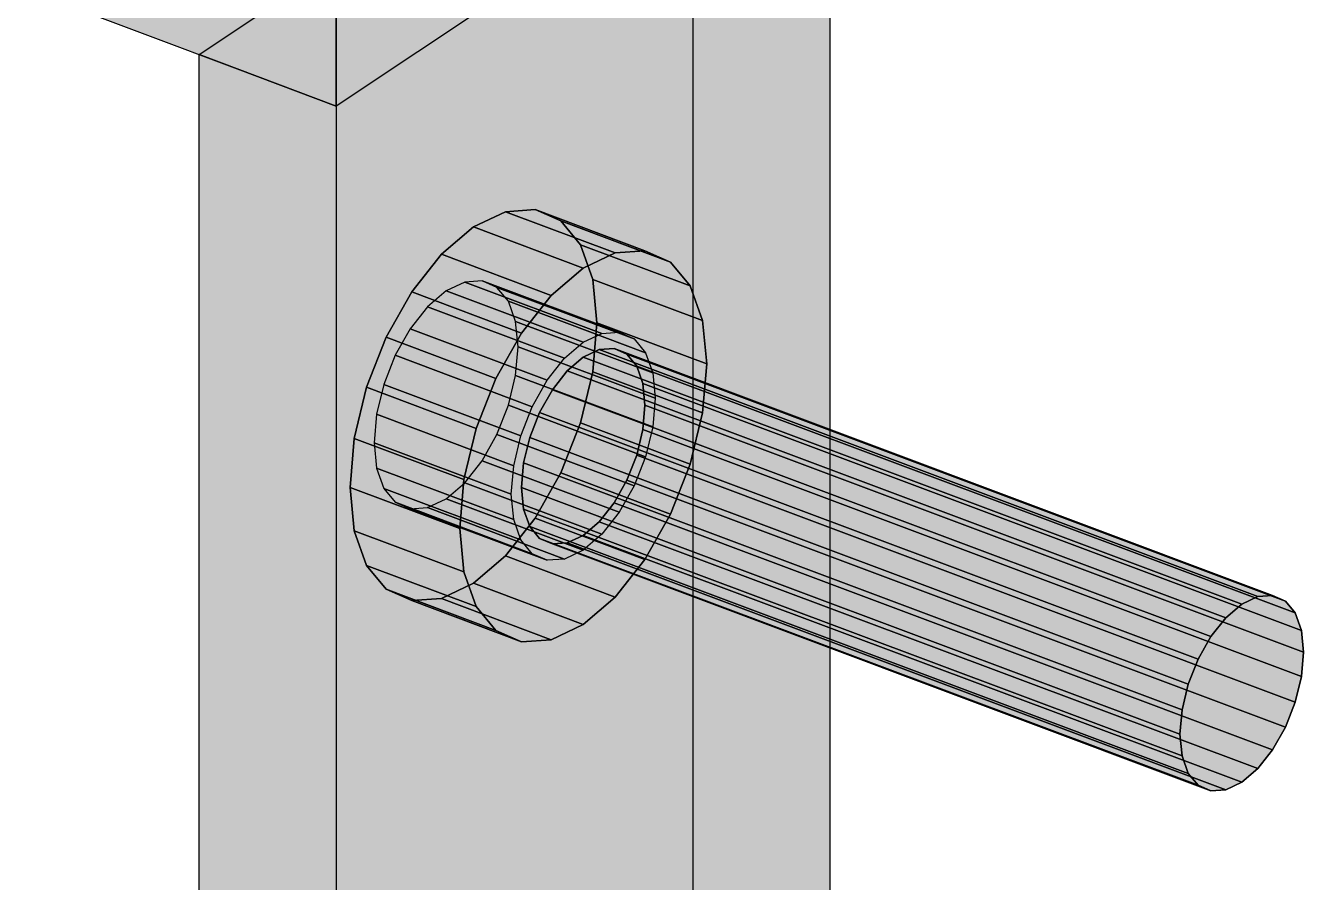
# Model space of a CAD drawing. Header units: millimetres. Extents: x 50 to 612415, y 2 to 4150.
# Drawn here: x 496155.8 to 496204.09, y 2136.41 to 2168.8 of the extents above; entities that cross this region are included whole.
import ezdxf

# ---------------------------------------------------------------- set-up
doc = ezdxf.new("R2010")
doc.units = ezdxf.units.MM
doc.layers.add('HATCH', color=8, linetype='Continuous', lineweight=9)
doc.layers.add('OUTLINE', color=7, linetype='Continuous', lineweight=25)

msp = doc.modelspace()

# ---------------------------------------------------------------- hatches: boundary and pattern name
at = {"layer": 'HATCH', "true_color": 0xacb1b5}
for points in [[(496167.543, 2165.763), (496105.327, 2189.094), (496105.327, 2194.707), (496167.543, 2171.376)], [(496181.023, 2180.151), (496181.023, 2118.413), (496186.207, 2116.468), (496186.207, 2178.206)], [(496162.358, 2105.969), (496162.358, 2167.708), (496167.543, 2165.763), (496167.543, 2104.025)]]:
    msp.add_hatch(color=253, dxfattribs=at).paths.add_polyline_path(points)
at = {"layer": 'HATCH', "true_color": 0xb7bcc0}
for points in [[(496150.494, 2179.139), (496167.543, 2165.763), (496105.327, 2189.094)], [(496162.358, 2167.708), (496181.023, 2180.151), (496186.207, 2178.206), (496167.543, 2165.763)], [(496150.494, 2179.139), (496151.341, 2178.725), (496167.543, 2165.763)], [(496151.341, 2178.725), (496152.373, 2178.435), (496167.543, 2165.763)], [(496152.373, 2178.435), (496153.52, 2178.288), (496167.543, 2165.763)], [(496153.52, 2178.288), (496186.207, 2178.206), (496167.543, 2165.763)]]:
    msp.add_hatch(color=9, dxfattribs=at).paths.add_polyline_path(points)
at = {"layer": 'HATCH', "true_color": 0xaaafb2}
for points in [[(496186.207, 2178.206), (496167.543, 2165.763), (496167.543, 2171.376), (496186.207, 2183.819)], [(496173.615, 2158.908), (496162.358, 2167.708), (496181.023, 2180.151)], [(496174.048, 2158.382), (496173.615, 2158.908), (496181.023, 2180.151)], [(496174.048, 2154.454), (496181.023, 2180.151), (496181.023, 2118.413)], [(496174.048, 2154.454), (496174.32, 2155.582), (496181.023, 2180.151)], [(496174.32, 2157.616), (496174.048, 2158.382), (496181.023, 2180.151)], [(496174.32, 2155.582), (496174.412, 2156.661), (496181.023, 2180.151)], [(496174.412, 2156.661), (496174.32, 2157.616), (496181.023, 2180.151)], [(496186.207, 2178.206), (496167.543, 2165.763), (496178.8, 2156.963)], [(496186.207, 2178.206), (496178.8, 2156.963), (496179.232, 2156.438)], [(496186.207, 2116.468), (496186.207, 2178.206), (496179.232, 2152.509)], [(496186.207, 2178.206), (496179.504, 2153.638), (496179.232, 2152.509)], [(496186.207, 2178.206), (496179.232, 2156.438), (496179.504, 2155.672)], [(496186.207, 2178.206), (496179.597, 2154.717), (496179.504, 2153.638)], [(496186.207, 2178.206), (496179.504, 2155.672), (496179.597, 2154.717)], [(496169.061, 2154.11), (496162.358, 2105.969), (496162.358, 2167.708)], [(496173.615, 2158.908), (496173.051, 2159.156), (496162.358, 2167.708)], [(496173.051, 2159.156), (496172.395, 2159.111), (496162.358, 2167.708)], [(496172.395, 2159.111), (496171.69, 2158.775), (496162.358, 2167.708)], [(496171.69, 2158.775), (496170.986, 2158.172), (496162.358, 2167.708)], [(496170.986, 2158.172), (496170.329, 2157.342), (496162.358, 2167.708)], [(496170.329, 2157.342), (496169.766, 2156.341), (496162.358, 2167.708)], [(496169.333, 2155.239), (496169.061, 2154.11), (496162.358, 2167.708)], [(496169.766, 2156.341), (496169.333, 2155.239), (496162.358, 2167.708)], [(496167.543, 2165.763), (496167.543, 2104.025), (496174.246, 2152.166)], [(496167.543, 2165.763), (496178.236, 2157.212), (496178.8, 2156.963)], [(496167.543, 2165.763), (496177.579, 2157.167), (496178.236, 2157.212)], [(496167.543, 2165.763), (496176.875, 2156.831), (496177.579, 2157.167)], [(496167.543, 2165.763), (496176.171, 2156.227), (496176.875, 2156.831)], [(496167.543, 2165.763), (496175.514, 2155.397), (496176.171, 2156.227)], [(496167.543, 2165.763), (496174.95, 2154.397), (496175.514, 2155.397)], [(496167.543, 2165.763), (496174.246, 2152.166), (496174.518, 2153.295)], [(496167.543, 2165.763), (496174.518, 2153.295), (496174.95, 2154.397)], [(496172.727, 2161.193), (496173.935, 2161.768), (496176.768, 2153.784)], [(496173.935, 2161.768), (496175.06, 2161.846), (496176.768, 2153.784)], [(496175.06, 2161.846), (496176.027, 2161.42), (496176.768, 2153.784)], [(496176.027, 2161.42), (496176.768, 2160.519), (496176.768, 2153.784)], [(496171.52, 2160.158), (496172.727, 2161.193), (496176.768, 2153.784)], [(496176.768, 2160.519), (496177.234, 2159.206), (496176.768, 2153.784)], [(496180.916, 2152.229), (496179.208, 2160.29), (496178.083, 2160.213)], [(496180.916, 2152.229), (496180.174, 2159.864), (496179.208, 2160.29)], [(496170.394, 2158.735), (496171.52, 2160.158), (496176.768, 2153.784)], [(496180.916, 2152.229), (496178.083, 2160.213), (496176.875, 2159.637)], [(496180.916, 2152.229), (496180.916, 2158.964), (496180.174, 2159.864)], [(496180.916, 2152.229), (496176.875, 2159.637), (496175.667, 2158.603)], [(496177.234, 2159.206), (496177.393, 2157.568), (496176.768, 2153.784)], [(496180.916, 2152.229), (496181.382, 2157.65), (496180.916, 2158.964)], [(496169.428, 2157.02), (496170.394, 2158.735), (496176.768, 2153.784)], [(496180.916, 2152.229), (496175.667, 2158.603), (496174.542, 2157.18)], [(496177.393, 2157.568), (496177.234, 2155.719), (496176.768, 2153.784)], [(496180.916, 2152.229), (496181.541, 2156.013), (496181.382, 2157.65)], [(496168.686, 2155.131), (496169.428, 2157.02), (496176.768, 2153.784)], [(496180.916, 2152.229), (496174.542, 2157.18), (496173.576, 2155.465)], [(496176.875, 2156.27), (496177.479, 2156.558), (496178.896, 2152.565)], [(496177.479, 2156.558), (496178.042, 2156.596), (496178.896, 2152.565)], [(496178.042, 2156.596), (496178.525, 2156.383), (496178.896, 2152.565)], [(496176.271, 2155.752), (496176.875, 2156.27), (496178.896, 2152.565)], [(496178.525, 2156.383), (496178.896, 2155.933), (496178.896, 2152.565)], [(496180.916, 2152.229), (496181.382, 2154.164), (496181.541, 2156.013)], [(496180.916, 2152.229), (496173.576, 2155.465), (496172.834, 2153.576)], [(496175.708, 2155.041), (496176.271, 2155.752), (496178.896, 2152.565)], [(496178.896, 2155.933), (496179.129, 2155.276), (496178.896, 2152.565)], [(496168.22, 2153.196), (496168.686, 2155.131), (496176.768, 2153.784)], [(496175.225, 2154.184), (496175.708, 2155.041), (496178.896, 2152.565)], [(496179.129, 2155.276), (496179.208, 2154.458), (496178.896, 2152.565)], [(496169.061, 2154.11), (496168.968, 2153.032), (496162.358, 2105.969)], [(496173.615, 2153.351), (496174.048, 2154.454), (496181.023, 2118.413)], [(496174.854, 2153.239), (496175.225, 2154.184), (496178.896, 2152.565)], [(496179.208, 2154.458), (496179.129, 2153.533), (496178.896, 2152.565)], [(496168.22, 2149.71), (496168.061, 2151.347), (496176.768, 2153.784)], [(496168.061, 2151.347), (496168.22, 2153.196), (496176.768, 2153.784)], [(496168.686, 2148.396), (496168.22, 2149.71), (496176.768, 2153.784)], [(496169.428, 2147.495), (496168.686, 2148.396), (496176.768, 2153.784)], [(496170.394, 2147.069), (496169.428, 2147.495), (496176.768, 2153.784)], [(496171.52, 2147.147), (496170.394, 2147.069), (496176.768, 2153.784)], [(496172.727, 2147.723), (496171.52, 2147.147), (496176.768, 2153.784)], [(496180.916, 2152.229), (496172.834, 2153.576), (496172.368, 2151.641)], [(496173.935, 2148.757), (496172.727, 2147.723), (496176.768, 2153.784)], [(496175.06, 2150.18), (496173.935, 2148.757), (496176.768, 2153.784)], [(496176.027, 2151.895), (496175.06, 2150.18), (496176.768, 2153.784)], [(496173.051, 2152.351), (496173.615, 2153.351), (496181.023, 2118.413)], [(496174.621, 2152.271), (496174.854, 2153.239), (496178.896, 2152.565)], [(496162.358, 2105.969), (496168.968, 2153.032), (496169.061, 2152.077)], [(496174.621, 2150.528), (496174.542, 2151.347), (496178.896, 2152.565)], [(496174.542, 2151.347), (496174.621, 2152.271), (496178.896, 2152.565)], [(496174.854, 2149.871), (496174.621, 2150.528), (496178.896, 2152.565)], [(496175.225, 2149.421), (496174.854, 2149.871), (496178.896, 2152.565)], [(496175.708, 2149.208), (496175.225, 2149.421), (496178.896, 2152.565)], [(496176.271, 2149.247), (496175.708, 2149.208), (496178.896, 2152.565)], [(496176.875, 2149.535), (496176.271, 2149.247), (496178.896, 2152.565)], [(496177.479, 2150.052), (496176.875, 2149.535), (496178.896, 2152.565)], [(496178.042, 2150.763), (496177.479, 2150.052), (496178.896, 2152.565)], [(496178.525, 2151.621), (496178.042, 2150.763), (496178.896, 2152.565)], [(496168.968, 2123.846), (496162.358, 2105.969), (496169.061, 2152.077)], [(496167.543, 2104.025), (496174.153, 2151.088), (496174.246, 2152.166)], [(496169.061, 2124.925), (496168.968, 2123.846), (496169.061, 2152.077)], [(496174.32, 2128.431), (496174.048, 2129.197), (496169.061, 2152.077)], [(496174.048, 2129.197), (496173.615, 2129.722), (496169.061, 2152.077)], [(496173.615, 2129.722), (496173.051, 2129.971), (496169.061, 2152.077)], [(496173.051, 2129.971), (496172.395, 2129.926), (496169.061, 2152.077)], [(496172.395, 2129.926), (496171.69, 2129.59), (496169.061, 2152.077)], [(496171.69, 2129.59), (496170.986, 2128.986), (496169.061, 2152.077)], [(496170.986, 2128.986), (496170.329, 2128.156), (496169.061, 2152.077)], [(496170.329, 2128.156), (496169.766, 2127.156), (496169.061, 2152.077)], [(496169.333, 2126.054), (496169.061, 2124.925), (496169.061, 2152.077)], [(496169.766, 2127.156), (496169.333, 2126.054), (496169.061, 2152.077)], [(496174.32, 2128.431), (496169.061, 2152.077), (496169.333, 2151.311)], [(496180.916, 2152.229), (496172.209, 2149.791), (496172.368, 2148.154)], [(496180.916, 2152.229), (496172.368, 2151.641), (496172.209, 2149.791)], [(496180.916, 2152.229), (496172.368, 2148.154), (496172.834, 2146.841)], [(496172.395, 2151.521), (496173.051, 2152.351), (496181.023, 2118.413)], [(496180.916, 2152.229), (496172.834, 2146.841), (496173.576, 2145.94)], [(496180.916, 2152.229), (496173.576, 2145.94), (496174.542, 2145.514)], [(496180.916, 2152.229), (496174.542, 2145.514), (496175.667, 2145.591)], [(496180.916, 2152.229), (496175.667, 2145.591), (496176.875, 2146.167)], [(496180.916, 2152.229), (496176.875, 2146.167), (496178.083, 2147.202)], [(496180.916, 2152.229), (496178.083, 2147.202), (496179.208, 2148.625)], [(496186.207, 2116.468), (496179.232, 2152.509), (496178.8, 2151.407)], [(496180.916, 2152.229), (496179.208, 2148.625), (496180.174, 2150.339)], [(496174.32, 2128.431), (496169.333, 2151.311), (496169.766, 2150.785)], [(496171.69, 2150.918), (496172.395, 2151.521), (496181.023, 2118.413)], [(496186.207, 2116.468), (496178.8, 2151.407), (496178.236, 2150.407)], [(496174.246, 2150.133), (496174.153, 2151.088), (496167.543, 2104.025)], [(496174.32, 2128.431), (496169.766, 2150.785), (496181.023, 2118.413)], [(496169.766, 2150.785), (496170.329, 2150.537), (496181.023, 2118.413)], [(496170.986, 2150.582), (496171.69, 2150.918), (496181.023, 2118.413)], [(496170.329, 2150.537), (496170.986, 2150.582), (496181.023, 2118.413)], [(496186.207, 2116.468), (496178.236, 2150.407), (496177.579, 2149.577)], [(496174.246, 2150.133), (496167.543, 2104.025), (496174.153, 2121.902)], [(496174.246, 2150.133), (496174.153, 2121.902), (496174.246, 2122.981)], [(496174.246, 2150.133), (496179.232, 2127.253), (496179.504, 2126.487)], [(496174.246, 2150.133), (496178.8, 2127.778), (496179.232, 2127.253)], [(496174.246, 2150.133), (496178.236, 2128.027), (496178.8, 2127.778)], [(496174.246, 2150.133), (496177.579, 2127.981), (496178.236, 2128.027)], [(496174.246, 2150.133), (496176.875, 2127.646), (496177.579, 2127.981)], [(496174.246, 2150.133), (496176.171, 2127.042), (496176.875, 2127.646)], [(496174.246, 2150.133), (496175.514, 2126.212), (496176.171, 2127.042)], [(496174.246, 2150.133), (496174.95, 2125.212), (496175.514, 2126.212)], [(496174.246, 2150.133), (496174.246, 2122.981), (496174.518, 2124.11)], [(496174.246, 2150.133), (496174.518, 2124.11), (496174.95, 2125.212)], [(496174.518, 2149.366), (496174.246, 2150.133), (496179.504, 2126.487)], [(496174.95, 2148.841), (496174.518, 2149.366), (496179.504, 2126.487)], [(496186.207, 2116.468), (496177.579, 2149.577), (496176.875, 2148.973)], [(496186.207, 2116.468), (496174.95, 2148.841), (496179.504, 2126.487)], [(496186.207, 2116.468), (496175.514, 2148.592), (496174.95, 2148.841)], [(496186.207, 2116.468), (496176.875, 2148.973), (496176.171, 2148.638)], [(496186.207, 2116.468), (496176.171, 2148.638), (496175.514, 2148.592)], [(496203.782, 2143.233), (496202.928, 2147.264), (496202.365, 2147.225)], [(496203.782, 2143.233), (496203.411, 2147.051), (496202.928, 2147.264)], [(496203.782, 2143.233), (496201.761, 2146.937), (496201.158, 2146.42)], [(496203.782, 2143.233), (496202.365, 2147.225), (496201.761, 2146.937)], [(496203.782, 2143.233), (496203.782, 2146.601), (496203.411, 2147.051)], [(496203.782, 2143.233), (496201.158, 2146.42), (496200.595, 2145.708)], [(496203.782, 2143.233), (496204.015, 2145.944), (496203.782, 2146.601)], [(496203.782, 2143.233), (496204.094, 2145.125), (496204.015, 2145.944)], [(496203.782, 2143.233), (496200.595, 2145.708), (496200.112, 2144.851)], [(496203.782, 2143.233), (496200.112, 2144.851), (496199.741, 2143.907)], [(496203.782, 2143.233), (496204.015, 2144.201), (496204.094, 2145.125)], [(496203.782, 2143.233), (496199.741, 2143.907), (496199.508, 2142.939)], [(496203.782, 2143.233), (496199.428, 2142.014), (496199.508, 2141.196)], [(496203.782, 2143.233), (496199.508, 2142.939), (496199.428, 2142.014)], [(496203.782, 2143.233), (496199.508, 2141.196), (496199.741, 2140.539)], [(496203.782, 2143.233), (496199.741, 2140.539), (496200.112, 2140.089)], [(496203.782, 2143.233), (496200.112, 2140.089), (496200.595, 2139.876)], [(496203.782, 2143.233), (496200.595, 2139.876), (496201.158, 2139.914)], [(496203.782, 2143.233), (496201.158, 2139.914), (496201.761, 2140.202)], [(496203.782, 2143.233), (496201.761, 2140.202), (496202.365, 2140.72)], [(496203.782, 2143.233), (496202.365, 2140.72), (496202.928, 2141.431)], [(496203.782, 2143.233), (496202.928, 2141.431), (496203.411, 2142.288)]]:
    msp.add_hatch(color=253, dxfattribs=at).paths.add_polyline_path(points)
at = {"layer": 'HATCH', "true_color": 0xb5bbbf}
for points in [[(496173.935, 2161.768), (496172.727, 2161.193), (496176.875, 2159.637), (496178.083, 2160.213)], [(496172.395, 2159.111), (496171.69, 2158.775), (496176.875, 2156.831), (496177.579, 2157.167)], [(496177.479, 2156.558), (496176.875, 2156.27), (496201.761, 2146.937), (496202.365, 2147.225)], [(496170.986, 2150.582), (496171.69, 2150.918), (496176.875, 2148.973), (496176.171, 2148.638)], [(496176.271, 2149.247), (496176.875, 2149.535), (496201.761, 2140.202), (496201.158, 2139.914)], [(496171.52, 2147.147), (496172.727, 2147.723), (496176.875, 2146.167), (496175.667, 2145.591)]]:
    msp.add_hatch(color=9, dxfattribs=at).paths.add_polyline_path(points)
at = {"layer": 'HATCH', "true_color": 0xb2b7bb}
for points in [[(496175.06, 2161.846), (496173.935, 2161.768), (496178.083, 2160.213), (496179.208, 2160.29)], [(496173.051, 2159.156), (496172.395, 2159.111), (496177.579, 2157.167), (496178.236, 2157.212)], [(496178.042, 2156.596), (496177.479, 2156.558), (496202.365, 2147.225), (496202.928, 2147.264)], [(496170.329, 2150.537), (496170.986, 2150.582), (496176.171, 2148.638), (496175.514, 2148.592)], [(496175.708, 2149.208), (496176.271, 2149.247), (496201.158, 2139.914), (496200.595, 2139.876)], [(496170.394, 2147.069), (496171.52, 2147.147), (496175.667, 2145.591), (496174.542, 2145.514)]]:
    msp.add_hatch(color=9, dxfattribs=at).paths.add_polyline_path(points)
at = {"layer": 'HATCH', "true_color": 0xadb2b6}
for points in [[(496176.027, 2161.42), (496175.06, 2161.846), (496179.208, 2160.29), (496180.174, 2159.864)], [(496173.615, 2158.908), (496173.051, 2159.156), (496178.236, 2157.212), (496178.8, 2156.963)], [(496178.525, 2156.383), (496178.042, 2156.596), (496202.928, 2147.264), (496203.411, 2147.051)], [(496169.766, 2150.785), (496170.329, 2150.537), (496175.514, 2148.592), (496174.95, 2148.841)], [(496175.225, 2149.421), (496175.708, 2149.208), (496200.595, 2139.876), (496200.112, 2140.089)], [(496169.428, 2147.495), (496170.394, 2147.069), (496174.542, 2145.514), (496173.576, 2145.94)]]:
    msp.add_hatch(color=253, dxfattribs=at).paths.add_polyline_path(points)
at = {"layer": 'HATCH', "true_color": 0xa8adb0}
for points in [[(496176.768, 2160.519), (496176.027, 2161.42), (496180.174, 2159.864), (496180.916, 2158.964)], [(496174.048, 2158.382), (496173.615, 2158.908), (496178.8, 2156.963), (496179.232, 2156.438)], [(496178.896, 2155.933), (496178.525, 2156.383), (496203.411, 2147.051), (496203.782, 2146.601)], [(496169.333, 2151.311), (496169.766, 2150.785), (496174.95, 2148.841), (496174.518, 2149.366)], [(496174.854, 2149.871), (496175.225, 2149.421), (496200.112, 2140.089), (496199.741, 2140.539)], [(496168.686, 2148.396), (496169.428, 2147.495), (496173.576, 2145.94), (496172.834, 2146.841)]]:
    msp.add_hatch(color=253, dxfattribs=at).paths.add_polyline_path(points)
at = {"layer": 'HATCH', "true_color": 0xb8bdc1}
for points in [[(496172.727, 2161.193), (496171.52, 2160.158), (496175.667, 2158.603), (496176.875, 2159.637)], [(496171.69, 2158.775), (496170.986, 2158.172), (496176.171, 2156.227), (496176.875, 2156.831)], [(496176.875, 2156.27), (496176.271, 2155.752), (496201.158, 2146.42), (496201.761, 2146.937)], [(496171.69, 2150.918), (496172.395, 2151.521), (496177.579, 2149.577), (496176.875, 2148.973)], [(496176.875, 2149.535), (496177.479, 2150.052), (496202.365, 2140.72), (496201.761, 2140.202)], [(496172.727, 2147.723), (496173.935, 2148.757), (496178.083, 2147.202), (496176.875, 2146.167)]]:
    msp.add_hatch(color=9, dxfattribs=at).paths.add_polyline_path(points)
at = {"layer": 'HATCH', "true_color": 0xa4a9ac}
for points in [[(496177.234, 2159.206), (496176.768, 2160.519), (496180.916, 2158.964), (496181.382, 2157.65)], [(496174.32, 2157.616), (496174.048, 2158.382), (496179.232, 2156.438), (496179.504, 2155.672)], [(496179.129, 2155.276), (496178.896, 2155.933), (496203.782, 2146.601), (496204.015, 2145.944)], [(496169.061, 2152.077), (496169.333, 2151.311), (496174.518, 2149.366), (496174.246, 2150.133)], [(496174.621, 2150.528), (496174.854, 2149.871), (496199.741, 2140.539), (496199.508, 2141.196)], [(496168.22, 2149.71), (496168.686, 2148.396), (496172.834, 2146.841), (496172.368, 2148.154)]]:
    msp.add_hatch(color=253, dxfattribs=at).paths.add_polyline_path(points)
at = {"layer": 'HATCH', "true_color": 0xb9bec2}
for points in [[(496171.52, 2160.158), (496170.394, 2158.735), (496174.542, 2157.18), (496175.667, 2158.603)], [(496170.986, 2158.172), (496170.329, 2157.342), (496175.514, 2155.397), (496176.171, 2156.227)], [(496176.271, 2155.752), (496175.708, 2155.041), (496200.595, 2145.708), (496201.158, 2146.42)], [(496172.395, 2151.521), (496173.051, 2152.351), (496178.236, 2150.407), (496177.579, 2149.577)], [(496177.479, 2150.052), (496178.042, 2150.763), (496202.928, 2141.431), (496202.365, 2140.72)], [(496173.935, 2148.757), (496175.06, 2150.18), (496179.208, 2148.625), (496178.083, 2147.202)]]:
    msp.add_hatch(color=9, dxfattribs=at).paths.add_polyline_path(points)
at = {"layer": 'HATCH', "true_color": 0xa9afb2}
for points in [[(496177.393, 2157.568), (496177.234, 2159.206), (496181.382, 2157.65), (496181.541, 2156.013)], [(496174.412, 2156.661), (496174.32, 2157.616), (496179.504, 2155.672), (496179.597, 2154.717)], [(496179.208, 2154.458), (496179.129, 2155.276), (496204.015, 2145.944), (496204.094, 2145.125)], [(496168.968, 2153.032), (496169.061, 2152.077), (496174.246, 2150.133), (496174.153, 2151.088)], [(496168.061, 2151.347), (496168.22, 2149.71), (496172.368, 2148.154), (496172.209, 2149.791)], [(496174.542, 2151.347), (496174.621, 2150.528), (496199.508, 2141.196), (496199.428, 2142.014)]]:
    msp.add_hatch(color=253, dxfattribs=at).paths.add_polyline_path(points)
at = {"layer": 'HATCH', "true_color": 0xb8bec2}
for points in [[(496170.394, 2158.735), (496169.428, 2157.02), (496173.576, 2155.465), (496174.542, 2157.18)], [(496170.329, 2157.342), (496169.766, 2156.341), (496174.95, 2154.397), (496175.514, 2155.397)], [(496175.708, 2155.041), (496175.225, 2154.184), (496200.112, 2144.851), (496200.595, 2145.708)], [(496173.051, 2152.351), (496173.615, 2153.351), (496178.8, 2151.407), (496178.236, 2150.407)], [(496175.06, 2150.18), (496176.027, 2151.895), (496180.174, 2150.339), (496179.208, 2148.625)], [(496178.042, 2150.763), (496178.525, 2151.621), (496203.411, 2142.288), (496202.928, 2141.431)]]:
    msp.add_hatch(color=9, dxfattribs=at).paths.add_polyline_path(points)
at = {"layer": 'HATCH', "true_color": 0xaeb4b8}
for points in [[(496177.234, 2155.719), (496177.393, 2157.568), (496181.541, 2156.013), (496181.382, 2154.164)], [(496174.32, 2155.582), (496174.412, 2156.661), (496179.597, 2154.717), (496179.504, 2153.638)], [(496169.061, 2154.11), (496168.968, 2153.032), (496174.153, 2151.088), (496174.246, 2152.166)], [(496179.129, 2153.533), (496179.208, 2154.458), (496204.094, 2145.125), (496204.015, 2144.201)], [(496168.22, 2153.196), (496168.061, 2151.347), (496172.209, 2149.791), (496172.368, 2151.641)], [(496174.621, 2152.271), (496174.542, 2151.347), (496199.428, 2142.014), (496199.508, 2142.939)]]:
    msp.add_hatch(color=253, dxfattribs=at).paths.add_polyline_path(points)
at = {"layer": 'HATCH', "true_color": 0xb6bcc0}
for points in [[(496169.428, 2157.02), (496168.686, 2155.131), (496172.834, 2153.576), (496173.576, 2155.465)], [(496169.766, 2156.341), (496169.333, 2155.239), (496174.518, 2153.295), (496174.95, 2154.397)], [(496173.615, 2153.351), (496174.048, 2154.454), (496179.232, 2152.509), (496178.8, 2151.407)], [(496175.225, 2154.184), (496174.854, 2153.239), (496199.741, 2143.907), (496200.112, 2144.851)], [(496176.027, 2151.895), (496176.768, 2153.784), (496180.916, 2152.229), (496180.174, 2150.339)], [(496178.525, 2151.621), (496178.896, 2152.565), (496203.782, 2143.233), (496203.411, 2142.288)]]:
    msp.add_hatch(color=9, dxfattribs=at).paths.add_polyline_path(points)
at = {"layer": 'HATCH', "true_color": 0xb3b8bc}
for points in [[(496174.048, 2154.454), (496174.32, 2155.582), (496179.504, 2153.638), (496179.232, 2152.509)], [(496176.768, 2153.784), (496177.234, 2155.719), (496181.382, 2154.164), (496180.916, 2152.229)], [(496168.686, 2155.131), (496168.22, 2153.196), (496172.368, 2151.641), (496172.834, 2153.576)], [(496169.333, 2155.239), (496169.061, 2154.11), (496174.246, 2152.166), (496174.518, 2153.295)], [(496178.896, 2152.565), (496179.129, 2153.533), (496204.015, 2144.201), (496203.782, 2143.233)], [(496174.854, 2153.239), (496174.621, 2152.271), (496199.508, 2142.939), (496199.741, 2143.907)]]:
    msp.add_hatch(color=9, dxfattribs=at).paths.add_polyline_path(points)

# ---------------------------------------------------------------- linework, layer by layer
at = {"layer": 'OUTLINE', "color": 139, "true_color": 0x42544a}
for p, q in [((496167.543, 2165.763), (496105.327, 2189.094)), ((496167.543, 2165.763), (496105.327, 2189.094)), ((496162.358, 2167.708), (496181.023, 2180.151)), ((496162.358, 2167.708), (496181.023, 2180.151)), ((496181.023, 2180.151), (496181.023, 2118.413)), ((496181.023, 2180.151), (496181.023, 2118.413)), ((496186.207, 2178.206), (496167.543, 2165.763)), ((496186.207, 2178.206), (496167.543, 2165.763)), ((496186.207, 2178.206), (496167.543, 2165.763)), ((496186.207, 2178.206), (496167.543, 2165.763)), ((496186.207, 2116.468), (496186.207, 2178.206)), ((496186.207, 2116.468), (496186.207, 2178.206)), ((496167.543, 2171.376), (496167.543, 2165.763)), ((496167.543, 2165.763), (496167.543, 2171.376)), ((496162.358, 2105.969), (496162.358, 2167.708)), ((496162.358, 2105.969), (496162.358, 2167.708)), ((496162.358, 2167.708), (496167.543, 2165.763)), ((496167.543, 2165.763), (496162.358, 2167.708)), ((496167.543, 2165.763), (496167.543, 2104.025)), ((496167.543, 2165.763), (496167.543, 2104.025)), ((496172.727, 2161.193), (496173.935, 2161.768)), ((496173.935, 2161.768), (496172.727, 2161.193)), ((496173.935, 2161.768), (496175.06, 2161.846)), ((496175.06, 2161.846), (496173.935, 2161.768)), ((496173.935, 2161.768), (496178.083, 2160.213)), ((496178.083, 2160.213), (496173.935, 2161.768)), ((496175.06, 2161.846), (496176.027, 2161.42)), ((496176.027, 2161.42), (496175.06, 2161.846)), ((496175.06, 2161.846), (496179.208, 2160.29)), ((496179.208, 2160.29), (496175.06, 2161.846)), ((496176.027, 2161.42), (496176.768, 2160.519)), ((496176.768, 2160.519), (496176.027, 2161.42)), ((496176.027, 2161.42), (496180.174, 2159.864)), ((496180.174, 2159.864), (496176.027, 2161.42)), ((496171.52, 2160.158), (496172.727, 2161.193)), ((496172.727, 2161.193), (496171.52, 2160.158)), ((496172.727, 2161.193), (496176.875, 2159.637)), ((496176.875, 2159.637), (496172.727, 2161.193)), ((496176.768, 2160.519), (496177.234, 2159.206)), ((496177.234, 2159.206), (496176.768, 2160.519)), ((496176.768, 2160.519), (496180.916, 2158.964)), ((496180.916, 2158.964), (496176.768, 2160.519)), ((496179.208, 2160.29), (496178.083, 2160.213)), ((496178.083, 2160.213), (496179.208, 2160.29)), ((496180.174, 2159.864), (496179.208, 2160.29)), ((496179.208, 2160.29), (496180.174, 2159.864)), ((496170.394, 2158.735), (496171.52, 2160.158)), ((496171.52, 2160.158), (496170.394, 2158.735)), ((496171.52, 2160.158), (496175.667, 2158.603)), ((496175.667, 2158.603), (496171.52, 2160.158)), ((496178.083, 2160.213), (496176.875, 2159.637)), ((496176.875, 2159.637), (496178.083, 2160.213)), ((496180.916, 2158.964), (496180.174, 2159.864)), ((496180.174, 2159.864), (496180.916, 2158.964)), ((496176.875, 2159.637), (496175.667, 2158.603)), ((496175.667, 2158.603), (496176.875, 2159.637)), ((496172.395, 2159.111), (496171.69, 2158.775)), ((496172.395, 2159.111), (496171.69, 2158.775)), ((496173.051, 2159.156), (496172.395, 2159.111)), ((496173.051, 2159.156), (496172.395, 2159.111)), ((496172.395, 2159.111), (496177.579, 2157.167)), ((496177.579, 2157.167), (496172.395, 2159.111)), ((496173.615, 2158.908), (496173.051, 2159.156)), ((496173.051, 2159.156), (496178.236, 2157.212)), ((496178.236, 2157.212), (496173.051, 2159.156)), ((496173.615, 2158.908), (496173.051, 2159.156)), ((496174.048, 2158.382), (496173.615, 2158.908)), ((496174.048, 2158.382), (496173.615, 2158.908)), ((496173.615, 2158.908), (496178.8, 2156.963)), ((496178.8, 2156.963), (496173.615, 2158.908)), ((496177.234, 2159.206), (496177.393, 2157.568)), ((496177.393, 2157.568), (496177.234, 2159.206)), ((496177.234, 2159.206), (496181.382, 2157.65)), ((496181.382, 2157.65), (496177.234, 2159.206)), ((496180.916, 2158.964), (496181.382, 2157.65)), ((496181.382, 2157.65), (496180.916, 2158.964)), ((496169.428, 2157.02), (496170.394, 2158.735)), ((496170.394, 2158.735), (496169.428, 2157.02)), ((496170.394, 2158.735), (496174.542, 2157.18)), ((496174.542, 2157.18), (496170.394, 2158.735)), ((496171.69, 2158.775), (496170.986, 2158.172)), ((496171.69, 2158.775), (496170.986, 2158.172)), ((496171.69, 2158.775), (496176.875, 2156.831)), ((496176.875, 2156.831), (496171.69, 2158.775)), ((496174.32, 2157.616), (496174.048, 2158.382)), ((496174.32, 2157.616), (496174.048, 2158.382)), ((496174.048, 2158.382), (496179.232, 2156.438)), ((496179.232, 2156.438), (496174.048, 2158.382)), ((496175.667, 2158.603), (496174.542, 2157.18)), ((496174.542, 2157.18), (496175.667, 2158.603)), ((496170.986, 2158.172), (496170.329, 2157.342)), ((496170.986, 2158.172), (496170.329, 2157.342)), ((496170.986, 2158.172), (496176.171, 2156.227)), ((496176.171, 2156.227), (496170.986, 2158.172)), ((496174.412, 2156.661), (496174.32, 2157.616)), ((496174.412, 2156.661), (496174.32, 2157.616)), ((496174.32, 2157.616), (496179.504, 2155.672)), ((496179.504, 2155.672), (496174.32, 2157.616)), ((496177.393, 2157.568), (496177.234, 2155.719)), ((496177.234, 2155.719), (496177.393, 2157.568)), ((496177.393, 2157.568), (496181.541, 2156.013)), ((496181.541, 2156.013), (496177.393, 2157.568)), ((496181.382, 2157.65), (496181.541, 2156.013)), ((496181.541, 2156.013), (496181.382, 2157.65)), ((496168.686, 2155.131), (496169.428, 2157.02)), ((496169.428, 2157.02), (496168.686, 2155.131)), ((496169.428, 2157.02), (496173.576, 2155.465)), ((496173.576, 2155.465), (496169.428, 2157.02)), ((496170.329, 2157.342), (496169.766, 2156.341)), ((496170.329, 2157.342), (496169.766, 2156.341)), ((496170.329, 2157.342), (496175.514, 2155.397)), ((496175.514, 2155.397), (496170.329, 2157.342)), ((496174.542, 2157.18), (496173.576, 2155.465)), ((496173.576, 2155.465), (496174.542, 2157.18)), ((496176.875, 2156.831), (496177.579, 2157.167)), ((496176.875, 2156.831), (496177.579, 2157.167)), ((496177.579, 2157.167), (496178.236, 2157.212)), ((496177.579, 2157.167), (496178.236, 2157.212)), ((496178.236, 2157.212), (496178.8, 2156.963)), ((496178.236, 2157.212), (496178.8, 2156.963)), ((496178.8, 2156.963), (496179.232, 2156.438)), ((496178.8, 2156.963), (496179.232, 2156.438)), ((496174.32, 2155.582), (496174.412, 2156.661)), ((496174.32, 2155.582), (496174.412, 2156.661)), ((496174.412, 2156.661), (496179.597, 2154.717)), ((496179.597, 2154.717), (496174.412, 2156.661)), ((496176.171, 2156.227), (496176.875, 2156.831)), ((496176.171, 2156.227), (496176.875, 2156.831)), ((496176.875, 2156.27), (496177.479, 2156.558)), ((496177.479, 2156.558), (496176.875, 2156.27)), ((496177.479, 2156.558), (496178.042, 2156.596)), ((496178.042, 2156.596), (496177.479, 2156.558)), ((496177.479, 2156.558), (496202.365, 2147.225)), ((496202.365, 2147.225), (496177.479, 2156.558)), ((496178.042, 2156.596), (496178.525, 2156.383)), ((496178.525, 2156.383), (496178.042, 2156.596)), ((496178.042, 2156.596), (496202.928, 2147.264)), ((496202.928, 2147.264), (496178.042, 2156.596)), ((496179.232, 2156.438), (496179.504, 2155.672)), ((496179.232, 2156.438), (496179.504, 2155.672)), ((496169.766, 2156.341), (496169.333, 2155.239)), ((496169.766, 2156.341), (496169.333, 2155.239)), ((496169.766, 2156.341), (496174.95, 2154.397)), ((496174.95, 2154.397), (496169.766, 2156.341)), ((496175.514, 2155.397), (496176.171, 2156.227)), ((496175.514, 2155.397), (496176.171, 2156.227)), ((496176.271, 2155.752), (496176.875, 2156.27)), ((496176.875, 2156.27), (496176.271, 2155.752)), ((496176.875, 2156.27), (496201.761, 2146.937)), ((496201.761, 2146.937), (496176.875, 2156.27)), ((496178.525, 2156.383), (496178.896, 2155.933)), ((496178.896, 2155.933), (496178.525, 2156.383)), ((496178.525, 2156.383), (496203.411, 2147.051)), ((496203.411, 2147.051), (496178.525, 2156.383)), ((496181.541, 2156.013), (496181.382, 2154.164)), ((496181.382, 2154.164), (496181.541, 2156.013)), ((496173.576, 2155.465), (496172.834, 2153.576)), ((496172.834, 2153.576), (496173.576, 2155.465)), ((496174.048, 2154.454), (496174.32, 2155.582)), ((496174.048, 2154.454), (496174.32, 2155.582)), ((496174.32, 2155.582), (496179.504, 2153.638)), ((496179.504, 2153.638), (496174.32, 2155.582)), ((496175.708, 2155.041), (496176.271, 2155.752)), ((496176.271, 2155.752), (496175.708, 2155.041)), ((496176.271, 2155.752), (496201.158, 2146.42)), ((496201.158, 2146.42), (496176.271, 2155.752)), ((496177.234, 2155.719), (496176.768, 2153.784)), ((496176.768, 2153.784), (496177.234, 2155.719)), ((496177.234, 2155.719), (496181.382, 2154.164)), ((496181.382, 2154.164), (496177.234, 2155.719)), ((496178.896, 2155.933), (496179.129, 2155.276)), ((496179.129, 2155.276), (496178.896, 2155.933)), ((496178.896, 2155.933), (496203.782, 2146.601)), ((496203.782, 2146.601), (496178.896, 2155.933)), ((496179.504, 2155.672), (496179.597, 2154.717)), ((496179.504, 2155.672), (496179.597, 2154.717)), ((496168.22, 2153.196), (496168.686, 2155.131)), ((496168.686, 2155.131), (496168.22, 2153.196)), ((496172.834, 2153.576), (496168.686, 2155.131)), ((496168.686, 2155.131), (496172.834, 2153.576)), ((496169.333, 2155.239), (496169.061, 2154.11)), ((496169.333, 2155.239), (496169.061, 2154.11)), ((496174.518, 2153.295), (496169.333, 2155.239)), ((496169.333, 2155.239), (496174.518, 2153.295)), ((496174.95, 2154.397), (496175.514, 2155.397)), ((496174.95, 2154.397), (496175.514, 2155.397)), ((496175.225, 2154.184), (496175.708, 2155.041)), ((496175.708, 2155.041), (496175.225, 2154.184)), ((496175.708, 2155.041), (496200.595, 2145.708)), ((496200.595, 2145.708), (496175.708, 2155.041)), ((496179.129, 2155.276), (496179.208, 2154.458)), ((496179.208, 2154.458), (496179.129, 2155.276)), ((496179.129, 2155.276), (496204.015, 2145.944)), ((496204.015, 2145.944), (496179.129, 2155.276)), ((496179.597, 2154.717), (496179.504, 2153.638)), ((496179.597, 2154.717), (496179.504, 2153.638)), ((496169.061, 2154.11), (496168.968, 2153.032)), ((496169.061, 2154.11), (496168.968, 2153.032)), ((496174.246, 2152.166), (496169.061, 2154.11)), ((496169.061, 2154.11), (496174.246, 2152.166)), ((496173.615, 2153.351), (496174.048, 2154.454)), ((496173.615, 2153.351), (496174.048, 2154.454)), ((496174.048, 2154.454), (496179.232, 2152.509)), ((496179.232, 2152.509), (496174.048, 2154.454)), ((496174.518, 2153.295), (496174.95, 2154.397)), ((496174.518, 2153.295), (496174.95, 2154.397)), ((496174.854, 2153.239), (496175.225, 2154.184)), ((496175.225, 2154.184), (496174.854, 2153.239)), ((496175.225, 2154.184), (496200.112, 2144.851)), ((496200.112, 2144.851), (496175.225, 2154.184)), ((496179.208, 2154.458), (496179.129, 2153.533)), ((496179.129, 2153.533), (496179.208, 2154.458)), ((496179.208, 2154.458), (496204.094, 2145.125)), ((496204.094, 2145.125), (496179.208, 2154.458)), ((496181.382, 2154.164), (496180.916, 2152.229)), ((496180.916, 2152.229), (496181.382, 2154.164)), ((496172.834, 2153.576), (496172.368, 2151.641)), ((496172.368, 2151.641), (496172.834, 2153.576)), ((496176.768, 2153.784), (496176.027, 2151.895)), ((496176.027, 2151.895), (496176.768, 2153.784)), ((496176.768, 2153.784), (496180.916, 2152.229)), ((496180.916, 2152.229), (496176.768, 2153.784)), ((496179.129, 2153.533), (496178.896, 2152.565)), ((496178.896, 2152.565), (496179.129, 2153.533)), ((496179.129, 2153.533), (496204.015, 2144.201)), ((496204.015, 2144.201), (496179.129, 2153.533)), ((496179.504, 2153.638), (496179.232, 2152.509)), ((496179.504, 2153.638), (496179.232, 2152.509)), ((496168.061, 2151.347), (496168.22, 2153.196)), ((496168.22, 2153.196), (496168.061, 2151.347)), ((496172.368, 2151.641), (496168.22, 2153.196)), ((496168.22, 2153.196), (496172.368, 2151.641)), ((496173.051, 2152.351), (496173.615, 2153.351)), ((496173.051, 2152.351), (496173.615, 2153.351)), ((496178.8, 2151.407), (496173.615, 2153.351)), ((496173.615, 2153.351), (496178.8, 2151.407)), ((496174.246, 2152.166), (496174.518, 2153.295)), ((496174.246, 2152.166), (496174.518, 2153.295)), ((496174.621, 2152.271), (496174.854, 2153.239)), ((496174.854, 2153.239), (496174.621, 2152.271)), ((496199.741, 2143.907), (496174.854, 2153.239)), ((496174.854, 2153.239), (496199.741, 2143.907)), ((496168.968, 2153.032), (496169.061, 2152.077)), ((496168.968, 2153.032), (496169.061, 2152.077)), ((496174.153, 2151.088), (496168.968, 2153.032)), ((496168.968, 2153.032), (496174.153, 2151.088)), ((496178.896, 2152.565), (496178.525, 2151.621)), ((496178.525, 2151.621), (496178.896, 2152.565)), ((496178.896, 2152.565), (496203.782, 2143.233)), ((496203.782, 2143.233), (496178.896, 2152.565)), ((496169.061, 2152.077), (496169.333, 2151.311)), ((496169.061, 2152.077), (496169.333, 2151.311)), ((496174.246, 2150.133), (496169.061, 2152.077)), ((496169.061, 2152.077), (496174.246, 2150.133)), ((496172.395, 2151.521), (496173.051, 2152.351)), ((496172.395, 2151.521), (496173.051, 2152.351)), ((496178.236, 2150.407), (496173.051, 2152.351)), ((496173.051, 2152.351), (496178.236, 2150.407)), ((496174.153, 2151.088), (496174.246, 2152.166)), ((496174.153, 2151.088), (496174.246, 2152.166)), ((496174.542, 2151.347), (496174.621, 2152.271)), ((496174.621, 2152.271), (496174.542, 2151.347)), ((496199.508, 2142.939), (496174.621, 2152.271)), ((496174.621, 2152.271), (496199.508, 2142.939)), ((496179.232, 2152.509), (496178.8, 2151.407)), ((496179.232, 2152.509), (496178.8, 2151.407)), ((496180.916, 2152.229), (496180.174, 2150.339)), ((496180.174, 2150.339), (496180.916, 2152.229)), ((496172.368, 2151.641), (496172.209, 2149.791)), ((496172.209, 2149.791), (496172.368, 2151.641)), ((496176.027, 2151.895), (496175.06, 2150.18)), ((496175.06, 2150.18), (496176.027, 2151.895)), ((496180.174, 2150.339), (496176.027, 2151.895)), ((496176.027, 2151.895), (496180.174, 2150.339)), ((496178.525, 2151.621), (496178.042, 2150.763)), ((496178.042, 2150.763), (496178.525, 2151.621)), ((496203.411, 2142.288), (496178.525, 2151.621)), ((496178.525, 2151.621), (496203.411, 2142.288)), ((496168.22, 2149.71), (496168.061, 2151.347)), ((496168.061, 2151.347), (496168.22, 2149.71)), ((496172.209, 2149.791), (496168.061, 2151.347)), ((496168.061, 2151.347), (496172.209, 2149.791)), ((496169.333, 2151.311), (496169.766, 2150.785)), ((496169.333, 2151.311), (496169.766, 2150.785)), ((496174.518, 2149.366), (496169.333, 2151.311)), ((496169.333, 2151.311), (496174.518, 2149.366)), ((496171.69, 2150.918), (496172.395, 2151.521)), ((496171.69, 2150.918), (496172.395, 2151.521)), ((496177.579, 2149.577), (496172.395, 2151.521)), ((496172.395, 2151.521), (496177.579, 2149.577)), ((496174.621, 2150.528), (496174.542, 2151.347)), ((496174.542, 2151.347), (496174.621, 2150.528)), ((496199.428, 2142.014), (496174.542, 2151.347)), ((496174.542, 2151.347), (496199.428, 2142.014)), ((496178.8, 2151.407), (496178.236, 2150.407)), ((496178.8, 2151.407), (496178.236, 2150.407)), ((496169.766, 2150.785), (496170.329, 2150.537)), ((496169.766, 2150.785), (496170.329, 2150.537)), ((496174.95, 2148.841), (496169.766, 2150.785)), ((496169.766, 2150.785), (496174.95, 2148.841)), ((496170.986, 2150.582), (496171.69, 2150.918)), ((496170.986, 2150.582), (496171.69, 2150.918)), ((496176.875, 2148.973), (496171.69, 2150.918)), ((496171.69, 2150.918), (496176.875, 2148.973)), ((496174.246, 2150.133), (496174.153, 2151.088)), ((496174.246, 2150.133), (496174.153, 2151.088)), ((496178.042, 2150.763), (496177.479, 2150.052)), ((496177.479, 2150.052), (496178.042, 2150.763)), ((496202.928, 2141.431), (496178.042, 2150.763)), ((496178.042, 2150.763), (496202.928, 2141.431)), ((496170.329, 2150.537), (496170.986, 2150.582)), ((496170.329, 2150.537), (496170.986, 2150.582)), ((496175.514, 2148.592), (496170.329, 2150.537)), ((496170.329, 2150.537), (496175.514, 2148.592)), ((496176.171, 2148.638), (496170.986, 2150.582)), ((496170.986, 2150.582), (496176.171, 2148.638)), ((496175.06, 2150.18), (496173.935, 2148.757)), ((496173.935, 2148.757), (496175.06, 2150.18)), ((496174.854, 2149.871), (496174.621, 2150.528)), ((496174.621, 2150.528), (496174.854, 2149.871)), ((496199.508, 2141.196), (496174.621, 2150.528)), ((496174.621, 2150.528), (496199.508, 2141.196)), ((496179.208, 2148.625), (496175.06, 2150.18)), ((496175.06, 2150.18), (496179.208, 2148.625)), ((496178.236, 2150.407), (496177.579, 2149.577)), ((496178.236, 2150.407), (496177.579, 2149.577)), ((496180.174, 2150.339), (496179.208, 2148.625)), ((496179.208, 2148.625), (496180.174, 2150.339)), ((496168.686, 2148.396), (496168.22, 2149.71)), ((496168.22, 2149.71), (496168.686, 2148.396)), ((496172.368, 2148.154), (496168.22, 2149.71)), ((496168.22, 2149.71), (496172.368, 2148.154)), ((496172.209, 2149.791), (496172.368, 2148.154)), ((496172.368, 2148.154), (496172.209, 2149.791)), ((496174.518, 2149.366), (496174.246, 2150.133)), ((496174.518, 2149.366), (496174.246, 2150.133)), ((496175.225, 2149.421), (496174.854, 2149.871)), ((496174.854, 2149.871), (496175.225, 2149.421)), ((496199.741, 2140.539), (496174.854, 2149.871)), ((496174.854, 2149.871), (496199.741, 2140.539)), ((496177.479, 2150.052), (496176.875, 2149.535)), ((496176.875, 2149.535), (496177.479, 2150.052)), ((496202.365, 2140.72), (496177.479, 2150.052)), ((496177.479, 2150.052), (496202.365, 2140.72)), ((496174.95, 2148.841), (496174.518, 2149.366)), ((496174.95, 2148.841), (496174.518, 2149.366)), ((496175.708, 2149.208), (496175.225, 2149.421)), ((496175.225, 2149.421), (496175.708, 2149.208)), ((496200.112, 2140.089), (496175.225, 2149.421)), ((496175.225, 2149.421), (496200.112, 2140.089)), ((496176.271, 2149.247), (496175.708, 2149.208)), ((496175.708, 2149.208), (496176.271, 2149.247)), ((496200.595, 2139.876), (496175.708, 2149.208)), ((496175.708, 2149.208), (496200.595, 2139.876)), ((496176.875, 2149.535), (496176.271, 2149.247)), ((496176.271, 2149.247), (496176.875, 2149.535)), ((496201.158, 2139.914), (496176.271, 2149.247)), ((496176.271, 2149.247), (496201.158, 2139.914)), ((496177.579, 2149.577), (496176.875, 2148.973)), ((496177.579, 2149.577), (496176.875, 2148.973)), ((496201.761, 2140.202), (496176.875, 2149.535)), ((496176.875, 2149.535), (496201.761, 2140.202)), ((496173.935, 2148.757), (496172.727, 2147.723)), ((496172.727, 2147.723), (496173.935, 2148.757)), ((496178.083, 2147.202), (496173.935, 2148.757)), ((496173.935, 2148.757), (496178.083, 2147.202)), ((496175.514, 2148.592), (496174.95, 2148.841)), ((496175.514, 2148.592), (496174.95, 2148.841)), ((496176.875, 2148.973), (496176.171, 2148.638)), ((496176.875, 2148.973), (496176.171, 2148.638)), ((496169.428, 2147.495), (496168.686, 2148.396)), ((496168.686, 2148.396), (496169.428, 2147.495)), ((496172.834, 2146.841), (496168.686, 2148.396)), ((496168.686, 2148.396), (496172.834, 2146.841)), ((496176.171, 2148.638), (496175.514, 2148.592)), ((496176.171, 2148.638), (496175.514, 2148.592)), ((496179.208, 2148.625), (496178.083, 2147.202)), ((496178.083, 2147.202), (496179.208, 2148.625)), ((496172.368, 2148.154), (496172.834, 2146.841)), ((496172.834, 2146.841), (496172.368, 2148.154)), ((496170.394, 2147.069), (496169.428, 2147.495)), ((496169.428, 2147.495), (496170.394, 2147.069)), ((496173.576, 2145.94), (496169.428, 2147.495)), ((496169.428, 2147.495), (496173.576, 2145.94)), ((496172.727, 2147.723), (496171.52, 2147.147)), ((496171.52, 2147.147), (496172.727, 2147.723)), ((496176.875, 2146.167), (496172.727, 2147.723)), ((496172.727, 2147.723), (496176.875, 2146.167)), ((496202.365, 2147.225), (496202.928, 2147.264)), ((496202.928, 2147.264), (496202.365, 2147.225)), ((496202.928, 2147.264), (496203.411, 2147.051)), ((496203.411, 2147.051), (496202.928, 2147.264)), ((496171.52, 2147.147), (496170.394, 2147.069)), ((496170.394, 2147.069), (496171.52, 2147.147)), ((496174.542, 2145.514), (496170.394, 2147.069)), ((496170.394, 2147.069), (496174.542, 2145.514)), ((496175.667, 2145.591), (496171.52, 2147.147)), ((496171.52, 2147.147), (496175.667, 2145.591)), ((496172.834, 2146.841), (496173.576, 2145.94)), ((496173.576, 2145.94), (496172.834, 2146.841)), ((496178.083, 2147.202), (496176.875, 2146.167)), ((496176.875, 2146.167), (496178.083, 2147.202)), ((496201.158, 2146.42), (496201.761, 2146.937)), ((496201.761, 2146.937), (496201.158, 2146.42)), ((496201.761, 2146.937), (496202.365, 2147.225)), ((496202.365, 2147.225), (496201.761, 2146.937)), ((496203.411, 2147.051), (496203.782, 2146.601)), ((496203.782, 2146.601), (496203.411, 2147.051)), ((496200.595, 2145.708), (496201.158, 2146.42)), ((496201.158, 2146.42), (496200.595, 2145.708)), ((496203.782, 2146.601), (496204.015, 2145.944)), ((496204.015, 2145.944), (496203.782, 2146.601)), ((496173.576, 2145.94), (496174.542, 2145.514)), ((496174.542, 2145.514), (496173.576, 2145.94)), ((496176.875, 2146.167), (496175.667, 2145.591)), ((496175.667, 2145.591), (496176.875, 2146.167)), ((496204.015, 2145.944), (496204.094, 2145.125)), ((496204.094, 2145.125), (496204.015, 2145.944)), ((496174.542, 2145.514), (496175.667, 2145.591)), ((496175.667, 2145.591), (496174.542, 2145.514)), ((496200.112, 2144.851), (496200.595, 2145.708)), ((496200.595, 2145.708), (496200.112, 2144.851)), ((496199.741, 2143.907), (496200.112, 2144.851)), ((496200.112, 2144.851), (496199.741, 2143.907)), ((496204.094, 2145.125), (496204.015, 2144.201)), ((496204.015, 2144.201), (496204.094, 2145.125)), ((496199.508, 2142.939), (496199.741, 2143.907)), ((496199.741, 2143.907), (496199.508, 2142.939)), ((496204.015, 2144.201), (496203.782, 2143.233)), ((496203.782, 2143.233), (496204.015, 2144.201)), ((496199.428, 2142.014), (496199.508, 2142.939)), ((496199.508, 2142.939), (496199.428, 2142.014)), ((496203.782, 2143.233), (496203.411, 2142.288)), ((496203.411, 2142.288), (496203.782, 2143.233)), ((496199.508, 2141.196), (496199.428, 2142.014)), ((496199.428, 2142.014), (496199.508, 2141.196)), ((496203.411, 2142.288), (496202.928, 2141.431)), ((496202.928, 2141.431), (496203.411, 2142.288)), ((496199.741, 2140.539), (496199.508, 2141.196)), ((496199.508, 2141.196), (496199.741, 2140.539)), ((496202.928, 2141.431), (496202.365, 2140.72)), ((496202.365, 2140.72), (496202.928, 2141.431)), ((496200.112, 2140.089), (496199.741, 2140.539)), ((496199.741, 2140.539), (496200.112, 2140.089)), ((496202.365, 2140.72), (496201.761, 2140.202)), ((496201.761, 2140.202), (496202.365, 2140.72)), ((496200.595, 2139.876), (496200.112, 2140.089)), ((496200.112, 2140.089), (496200.595, 2139.876)), ((496201.761, 2140.202), (496201.158, 2139.914)), ((496201.158, 2139.914), (496201.761, 2140.202)), ((496201.158, 2139.914), (496200.595, 2139.876)), ((496200.595, 2139.876), (496201.158, 2139.914))]:
    msp.add_line(p, q, dxfattribs=at)

doc.saveas('drawing.dxf')
